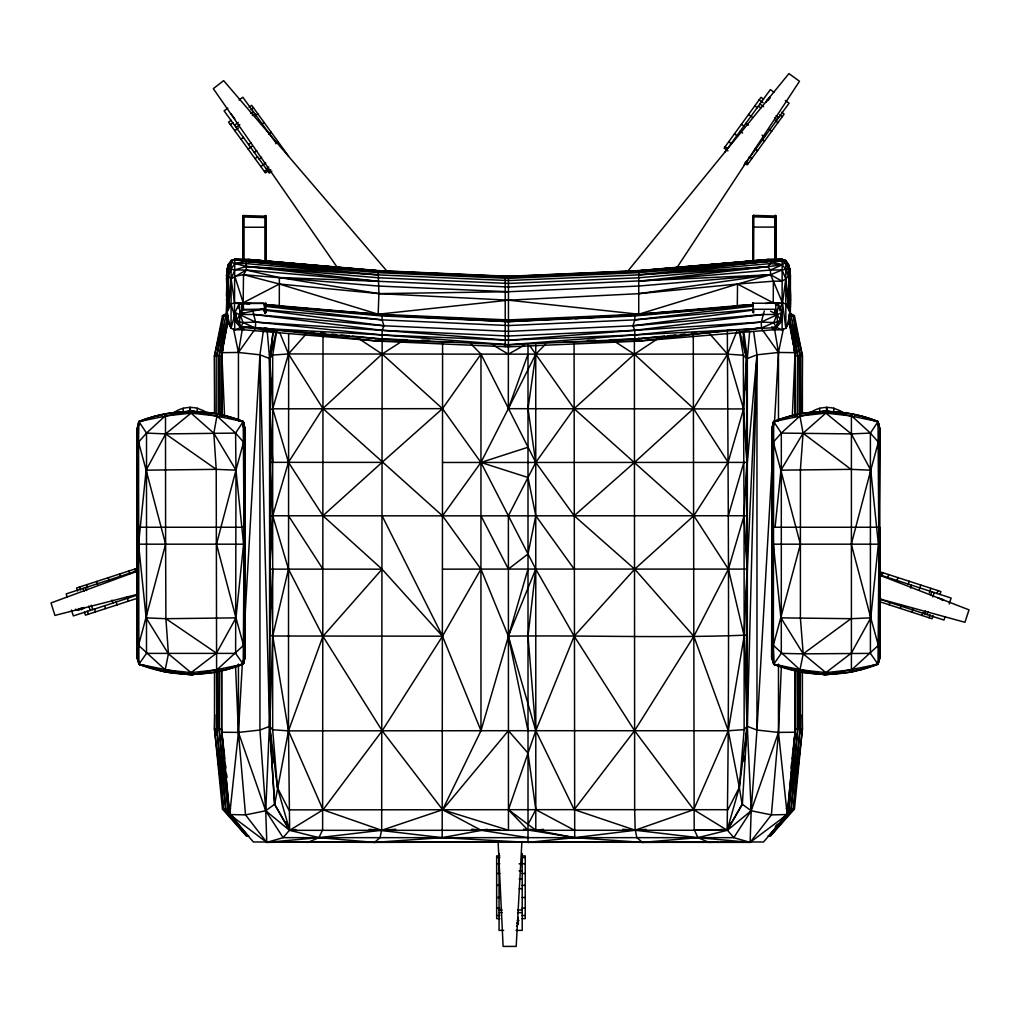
<?xml version="1.0" encoding="UTF-8"?>
<svg xmlns="http://www.w3.org/2000/svg" width="1020" height="1020" viewBox="0 0 1020 1020"><rect width="100%" height="100%" fill="white"/><g stroke="black" fill="none" stroke-linecap="round" stroke-linejoin="round"><path stroke-width="1.5" d="M137.203 428.553L138.873 421.553C172.291 408.255 209.814 408.255 243.232 421.553L244.902 428.553L244.902 658.474L243.219 664.211L216.61 672.065L191.059 674.755L138.886 664.211L138.554 442.144L137.139 428.782L136.884 657.403L139.37 664.504C172.66 677.471 210.069 677.548 243.219 664.211L245.017 656.51L244.902 428.553L243.232 421.553C209.954 408.178 172.163 408.178 138.873 421.553L137.139 428.782L137.33 657.339L138.886 664.211L165.495 672.065L189.554 674.602L174.649 672.69M137.139 428.782L138.554 544.183L146.128 617.865L168.427 653.846L191.059 672.652L191.059 674.857L243.219 664.211L244.966 428.782L243.232 421.553L191.059 410.894L138.873 421.553L146.523 433.092L146.498 653.386L138.886 664.211M197.23 412.96L197.23 408.229C188.993 406.381 179.724 407.796 173.183 413.355M214.506 671.925L214.506 729.121L222.449 809.128L246.279 835.788L248.765 835.788M214.506 412.96L214.506 355.763L222.449 315.754L226.427 313.535M789.99 281.443L790.334 275.706L788.345 264.103L782.072 261.311L770.674 261.375L638.737 271.231L508.457 276.917L378.165 271.231L234.766 259.297L234.447 315.741L231.068 328.287L226.58 313.102L228.556 307.186L228.556 264.103L231.106 260.431L234.766 259.297L248.918 259.526L378.165 270.606L508.457 276.28L638.737 270.606L767.996 259.526L782.149 259.297L785.795 260.431C789.607 264.575 790.27 270.313 790.334 275.706L790.322 313.102L788.944 322.422L785.846 328.287L782.11 329.804L773.224 329.779L638.737 341.126L508.457 346.838L378.178 341.126L243.678 329.779L234.804 329.804L231.068 328.287L227.957 322.422L226.58 313.102L227.077 268.757L228.556 264.103L234.766 259.297L248.918 259.526L378.165 270.835L367.136 270.019M231.068 328.287L231.106 260.431L233.618 259.998M244.902 428.553L243.55 442.144L235.977 470.169L235.62 653.386L243.219 664.211L245.017 656.51L243.232 421.553L235.594 433.092L235.977 470.169L243.563 544.183L235.977 617.865L243.55 645.341L245.017 656.51M781.396 665.678L778.477 732.411L751.179 810.76L727.464 830.254L289.642 830.331L274.686 804.359L269.752 726.418L269.764 358.428L273.118 332.635M276.637 331.576L272.684 355.062L272.671 729.759L277.414 787.593L289.642 830.331L295.851 829.49M288.647 333.667L288.481 730.868L289.642 830.331L323.021 809.842L382.168 730.792L442.501 636.187L480.943 569.122L480.981 354.144L471.125 344.11M322.626 830.305L323.008 336.817M382.143 341.56L381.671 830.28L369.163 829.362M442.591 343.192L442.195 837.662L374.467 842.38L302.914 842.01M269.994 713.758L269.752 726.418L277.414 787.593L288.787 809.867L442.629 809.752L508.457 830.242L508.381 515.75L535.755 462.43L574.12 408.701L634.351 354.182L656.612 339.469M270.823 452.803L269.815 515.763L442.527 515.852L480.93 462.455L508.33 408.688L508.381 346.354M265.684 304.929L382.079 315.142L508.457 321.631L508.457 320.879L634.822 315.142L753.397 305.452L634.822 315.945L508.457 321.631L382.079 315.945L265.085 305.707M508.457 276.28L508.457 346.838M535.742 344.836L535.806 830.216L574.706 837.662L642.434 842.38L713.987 842.01M574.081 343.306L574.706 837.662L528.016 842.38L442.195 837.662L375.322 829.796M243.181 303.947L239.139 304.087L234.97 312.451L235.518 321.772L240.669 327.599L255.446 327.994L382.079 339.073L508.457 344.76L634.822 339.073L634.822 330.327L632.935 325.775L634.822 319.872L634.822 315.142L752.722 304.827M693.281 335.452L694.174 830.191L727.132 830.216L742.101 804.27L739.334 787.465L728.28 730.753L693.855 636.314L634.695 569.147L574.183 515.75L535.755 462.43L480.981 354.144L288.481 353.94L272.684 355.062L269.764 358.428L269.981 364.714M827.36 674.602L851.407 672.065L878.016 664.211L879.852 428.999L878.029 421.553C844.611 408.255 807.088 408.255 773.67 421.553L773.351 645.341L774.167 664.504C807.457 677.471 844.866 677.548 878.016 664.211L879.788 658.117L879.852 428.999L878.029 421.553C844.751 408.178 806.96 408.178 773.67 421.553L771.936 428.782L771.681 657.415L773.683 664.211L800.292 672.065L825.856 674.755L878.016 664.211L879.788 658.117L879.737 527.251L771.821 527.251M221.812 670.28L221.812 732.22L229.704 814.546L253.368 841.984L750.121 842.38L771.388 814.891L778.477 732.411L778.477 664.058M778.477 420.826L778.477 352.461L774.422 328.198M788.345 266.233L788.345 264.103C789.301 285.421 794.185 307.836 785.846 328.287L785.795 260.431L783.296 260.049M789.977 293.403L790.322 313.102C783.781 297.049 793.101 278.192 785.795 262.42L782.149 259.297L767.996 259.526L638.737 270.835L649.765 270.019M789.824 271.868L789.824 268.77L789.595 271.856M795.09 416.185L795.09 352.665L788.893 319.4M833.774 412.96L833.774 408.229C825.537 406.381 816.268 407.796 809.727 413.355M879.699 428.553L878.029 421.553L879.571 657.339L878.016 664.211L870.417 653.386L870.391 433.092L878.029 421.553L825.856 410.894L773.67 421.553L771.936 428.782L772.28 657.148L774.167 664.504L799.043 671.173M137.19 439.697L136.884 657.403L139.37 664.504L164.245 671.173M634.376 341.725L634.669 809.65L635.179 830.178L646.119 829.387M851.407 672.065L851.407 413.686M138.695 425.365L138.707 422.191L139.141 425.238M246.279 835.788L223.558 809.128L216.826 729.121L217.183 671.925M218.777 414.541L219.147 355.763L225.764 315.754L216.826 355.763L216.826 414.541M219.517 670.331L219.147 729.121L225.751 809.115L248.14 835.788L223.558 809.128L214.506 729.121L214.786 714.816M221.098 416.134L221.467 355.763L227.97 315.754L222.449 315.754M603.776 316.697L638.737 314.224L638.737 270.606M781.766 666.009L774.167 664.504L771.681 657.415L772.65 585.862M773.491 425.365L773.504 422.191L773.543 425.365M786.943 811.55L788.944 809.128L795.434 729.121L795.804 670.331M797.398 414.541L797.755 355.763L791.15 315.754L800.075 355.763L800.075 414.541M798.125 670.331L797.755 729.121L791.137 809.128L768.761 835.788L793.356 809.128L802.396 729.121L802.396 671.925M799.706 414.541L800.075 355.763L793.356 315.754L789.34 313.408M800.432 671.925L800.075 729.121L793.356 809.128L770.623 835.788L768.136 835.788M802.039 412.96L802.396 355.763L794.452 315.754L790.474 313.535M226.912 281.443L226.58 275.706L231.106 262.42L246.253 266.462L378.165 274.877L508.457 280.551L638.737 274.877L767.792 266.692L770.393 270.045L770.559 274.75L773.389 281.188L773.224 302.876L765.408 303.488M137.483 657.148L136.884 657.403L138.554 544.183L146.128 470.169L138.554 442.144L138.873 421.553M773.683 664.211L781.294 653.386L781.32 433.092L773.67 421.553L772 428.553L771.681 657.415L773.351 645.341L800.407 544.183L773.351 442.144L771.936 428.782L773.351 544.183L772.127 657.339L773.683 664.211L825.856 674.857L825.856 672.652L803.224 653.846L780.925 617.865L773.351 544.183L878.36 544.183L870.774 470.169L878.347 442.144L879.852 428.999M878.194 425.365L878.194 422.191L877.774 425.238M251.022 303.412L243.181 302.774L243.512 274.686L246.317 270.058L245.756 259.921L248.918 259.526L378.165 271.231L246.241 261.375L234.88 259.781M746.13 665.626L747.328 569.109L756.967 354.82L753.627 331.347M733.546 306.816L638.737 314.224L508.457 300.186L378.917 293.62L279.365 284.019L243.181 302.774L234.651 302.902L231.068 303.985L226.58 313.102L227.077 279.097L228.556 268.706L234.829 269.943L246.317 270.058L378.165 281.303L508.457 286.99L770.559 274.75L782.072 269.943L788.345 268.706L790.334 275.706L788.345 307.186L785.833 303.985L782.531 302.978L773.224 302.876L737.537 284.019L638.851 293.671L508.457 300.186L378.165 314.224L283.534 306.765M789.99 280.474L790.079 274.214L789.99 289.756M788.345 307.186L785.795 278.855L782.072 269.943L770.393 270.045L638.737 281.303L767.792 266.692L770.444 263.619L771.158 259.921L767.996 259.526L638.737 271.231L782.149 259.297L782.11 329.804L775.098 326.897M226.58 313.102L226.95 291.886M226.95 276.292L226.988 301.588M746.13 685.988L747.099 635.09L746.563 358.53L742.993 331.666M242.059 327.101L234.804 329.804L234.447 315.741L231.068 303.985L228.556 307.186L226.593 274.954M296.578 842.01L266.781 842.38L265.735 810.76L269.777 716.856M270.708 672.537L270.81 667.794M772.28 657.148L772.637 641.236M788.983 320.828L789.136 314.479M746.117 377.362L746.563 358.53L744.115 344.581M226.963 281.074L226.593 295.889L227.077 295.162M746.13 606.492L747.086 569.109L746.143 539.299M745.645 745.276L747.328 726.355L756.967 354.82L778.477 352.461L795.09 352.665L792.31 416.211M746.143 489.103L746.895 462.43L746.13 437.172M746.143 609.616L747.328 569.109L746.13 536.163M245.297 326.986L240.669 327.599L243.04 322.588L255.637 322.078L382.079 330.327L508.457 340.234L634.822 330.327L761.264 322.078L781.932 312.451L781.384 321.772L776.245 327.599L634.822 334.942L508.457 340.234L382.079 334.942L255.446 327.994L243.04 322.588L239.432 322.001L236.959 320.203L234.97 312.451L255.637 322.078L382.079 334.942L508.457 344.76L634.822 334.942L761.264 322.078L773.861 322.588L777.469 322.001L779.956 320.203L781.932 312.451L778.515 304.827L775.442 304.368M270.823 608.073L269.815 569.135L272.735 515.75L269.828 462.392L270.784 432.403M270.81 537.744L269.815 569.135L382.054 569.173L442.501 636.187L480.981 730.702L442.629 809.752L381.671 830.28L323.021 809.842L288.481 730.868L272.735 636.008L288.469 569.16L272.735 515.75L288.456 462.289L322.881 408.484L382.143 354.029L401.867 341.343M271.524 746.908L269.752 726.418L272.735 636.008L269.815 635.141L272.748 569.16M255.446 327.994L255.637 322.078L253.087 312.107M789.977 288.507L790.322 278.039M720.337 842.01L763.534 841.984L787.21 814.546L787.465 806.705M746.13 495.376L747.328 462.43L756.967 354.82L747.328 358.53L746.104 389.92M720.936 829.387L727.132 830.216C729.657 664.288 728.153 498.283 727.349 332.316M739.36 331.755L743.299 355.24L744.064 515.763L747.086 569.109L744.166 635.932L744.128 729.644L739.334 787.465L727.132 830.216L693.715 809.676L634.58 730.715L574.196 636.161L535.768 569.071L480.93 462.455L442.489 408.663L382.143 354.029L359.805 339.29M622.71 829.298L635.345 830.254L636.85 837.662L642.434 842.38L697.96 837.662L727.464 830.254L742.356 804.283L747.086 726.355L744.166 635.932L744.064 515.763L746.895 462.43L743.567 408.943L746.563 358.53L739.717 331.551M521.908 841.551L516.197 946.407L503.115 946.407L498.091 841.551M242.314 664.186L238.438 732.411L229.704 814.546L266.781 842.38L318.954 837.662L381.556 830.254L380.052 837.662L374.467 842.38L369.367 841.984M244.303 629.289L259.934 354.82L263.275 331.347M523.489 829.222L574.706 837.662L635.345 830.254L697.96 837.662L750.121 842.38L751.179 810.76L756.967 730.052L772.688 454.002M774.499 422.267L778.477 352.461L783.322 329.065M781.932 312.451L781.384 321.772L775.748 311.827M226.988 294.448L226.593 300.275L226.963 296.438M790.015 300.16L789.99 277.81M227.077 276.637L227.077 268.757M790.015 300.632L789.99 294.168M800.292 413.686L799.948 415.969L803.072 433.232L800.407 469.621L800.407 618.426L803.224 653.846L799.999 669.796L800.509 671.555M84.38 608.2L78.451 610.126L78.578 608.532M243.793 304.049L239.139 304.087L240.031 314.466L239.432 322.001L240.669 327.599L236.959 320.203L243.41 306.548M744.115 761.035L744.524 756.304L744.243 761.035M745.199 748.425L747.086 726.355L747.099 635.09C667.807 638.354 587.877 635.128 508.355 636.148L480.943 569.122L442.527 515.852L322.881 408.484L288.481 353.94L279.748 332.571M749.662 331.564L747.328 358.53L747.328 726.355L751.179 810.76L733.788 837.662L283.126 837.662L266.781 842.38L245.527 814.891L238.438 732.411L235.518 665.678M228.556 307.186L231.106 278.842L234.829 269.943L246.253 266.462L378.165 277.772L508.457 283.445L638.737 277.772L767.792 266.692L782.085 264.881L785.795 262.42M802.128 714.816L802.396 729.121L794.452 809.128L787.835 809.128L795.434 729.121L795.434 670.331M724.327 829.834L727.464 830.254L733.788 837.662L750.121 842.38L787.21 814.546L795.09 732.22L795.09 670.28L795.434 729.121L793.114 749.419M137.33 657.339L138.554 645.341L165.61 544.183L165.495 413.686M775.085 527.238L780.925 470.169L803.072 433.232L825.856 413.125L851.751 415.969L870.391 433.092L878.347 442.144M879.622 634.465L879.788 658.117L878.347 645.341L870.774 617.865L878.36 544.183M189.682 412.003L190.179 407.311L190.676 412.003M826.225 412.003L826.723 407.311L827.233 412.003M790.959 768.175L791.494 763.483M792.03 758.803L792.744 752.543M272.952 332.737L269.586 358.53L269.586 726.355L274.546 804.283L289.438 830.254L318.954 837.662L374.467 842.38L518.504 842.01M216.61 672.065L216.214 469.353L213.83 433.232L216.954 415.969L216.61 413.686M785.846 328.287L782.531 302.978L785.795 278.855L788.345 276.407L785.795 268.948L782.085 264.881L770.674 261.375L638.737 272.671L508.457 278.358L378.165 272.671L246.241 261.375L234.829 263.504L231.106 268.961L227.077 279.097M226.924 294.168L226.988 301.996M545.598 344.186L535.742 354.208L528.016 408.701L535.755 462.43M243.066 216.214L243.716 215.551L265.927 216.214M752.977 216.049L753.627 215.398L775.837 216.049M243.066 217.63L243.716 216.98L265.927 217.63M752.977 217.464L753.627 216.814L775.837 217.464M782.059 259.858L638.737 274.877L770.444 263.619L782.085 264.881L770.393 270.045M274.686 804.359L288.481 730.868L322.932 636.301L382.054 569.173L322.945 515.737L288.456 462.289L272.735 408.816L269.764 358.428L271.804 347.603L269.586 358.53L270.81 536.201M243.066 227.243L265.927 227.243M752.977 227.09L775.837 227.09M242.48 328.198L238.438 352.461L238.438 420.826M216.826 355.763L223.558 315.754L227.562 313.408M226.58 275.706L228.556 264.103M771.617 326.986L776.245 327.599L773.861 322.588L776.87 314.466L778.515 304.827L775.634 304.432M228.008 319.4L221.812 352.665L221.812 416.185M221.467 416.134L221.467 355.763L227.893 321.912M764.35 310.909L761.264 322.078L761.468 327.994L634.822 339.073L609.552 339.775M517.408 923.342L517.956 920.601M516.541 926.351L518.3 923.712L518.3 917.49M528.003 447.244L480.93 462.455L528.003 477.513L535.768 515.75L528.016 553.987L508.368 569.083L442.514 569.16M243.066 303.412L265.927 303.412M265.927 309.455L243.512 309.94L243.194 303.106M752.977 303.246L775.837 303.246M775.837 309.289L752.977 309.289M227.97 315.754L219.147 355.763L219.147 414.541M779.956 320.203L776.245 327.599L777.469 322.001L776.87 314.466L770.521 311.151M801.35 733.673L802.396 729.121L795.434 729.121M221.735 416.096L221.467 355.763L222.87 349.656L221.812 352.665L222.105 374.939M269.764 358.428L276.331 331.385M264.282 308.614L241.026 313.65L242.237 304.036L243.206 303.348L263.759 303.272L265.404 313.242M138.554 442.144L146.523 433.092L165.151 415.969L191.059 413.125L213.83 433.232L235.977 470.169L216.495 544.183L235.977 617.865L216.495 653.17L191.059 672.652L165.202 669.796L138.554 645.341M773.351 442.144L781.32 433.092L799.948 415.969L825.856 413.125L851.292 433.895L870.774 470.169L851.292 544.183L870.774 617.865L851.292 653.17L825.856 672.652L799.999 669.796L773.351 645.341M746.563 358.53L743.299 355.24L727.553 354.131L480.981 354.144L442.489 408.663L382.028 462.379L272.748 462.34L269.828 409.708L272.735 408.816L288.481 353.94L306.268 333.871M528.003 569.083L480.981 730.702L480.943 569.122M528.003 830.229L508.432 809.727L535.793 730.664L574.196 636.161L634.695 569.147L693.829 515.712L728.127 462.34L743.567 408.943L727.553 354.131L709.907 334.088M236.959 320.203L235.518 321.772L236.219 314.071M237.889 308.359L239.139 304.087M442.527 515.852L728.318 515.737L743.848 462.404L746.895 462.43M747.035 515.776L744.064 515.763L728.407 569.16L693.855 636.314L634.58 730.715L574.222 809.65L442.629 809.752L382.168 730.792L322.932 636.301L288.469 569.16M880.234 575.191L881.216 572.169L940.899 591.562L939.917 594.571M881.803 575.701L882.784 572.679M879.839 601.762L880.821 598.74M887.68 577.6L888.662 574.591M889.121 604.783L890.103 601.762M896.962 580.622L897.944 577.6M900.392 608.443L901.374 605.421M908.246 584.281L909.228 581.272M910.528 588.106L911.485 585.174M911.956 612.204L912.938 609.182M919.313 589.547L920.779 585.021M922.029 615.468L923.011 612.446M929.386 592.824L930.865 588.298M924.579 613.772L925.522 610.84M930.775 594.685L931.732 591.753M927.078 614.588L928.034 611.643M932.803 596.968L934.231 592.569M929.092 617.763L930.074 614.741M936.946 593.614L937.915 590.593M933.045 615.71L932.063 618.732L879.597 601.685M944.928 617.138L943.972 620.071L880.579 599.479M949.225 603.929L951.125 598.051L879.597 574.808M743.567 408.943L508.33 408.688L528.003 354.195M241.612 305.719L242.365 303.705M241.026 313.65L242.747 309.379L241.23 306.74M528.003 730.677L508.355 636.148L535.768 569.071L747.086 569.109M736.835 331.334L727.553 354.131L693.524 408.548L634.606 462.34L574.183 515.75M511.606 320.879L382.079 315.142L382.079 319.872L383.979 325.775L382.079 330.327L382.079 339.073L407.337 339.775M165.712 671.555L165.202 669.796L168.427 653.846L165.903 618.694L165.61 544.183L146.128 470.169L165.61 433.895L191.059 413.125L216.954 415.969L235.594 433.092L243.55 442.144M727.464 830.254L729.988 824.581M241.727 305.643L242.722 303.45M215.806 352.933L214.506 355.763L214.863 412.96M727.132 830.216L730.371 823.127M765.931 102.357L769.59 97.321M322.409 830.254L318.954 837.662L307.887 842.38L298.146 841.984M776.245 327.599L778.222 323.595M508.33 408.688L535.742 354.208L529.737 345.614M779.624 308.524L782.531 302.978L773.389 281.188L737.537 284.019L638.737 314.224L508.457 319.923L378.165 314.224L265.162 304.559M528.016 824.389L535.819 809.689L528.016 753.143L508.393 730.702L288.481 730.868L272.671 729.759L269.752 726.418M227.077 295.609L226.593 296.527L226.822 274.214L226.95 283.598M789.824 276.637L789.824 268.77L789.875 271.779M241.893 305.605L243.206 303.348L249.262 304.215M677.14 267.329L799.501 81.294L788.932 73.593L627.032 272.098M254.809 329.46L238.438 352.461L221.812 352.665L224.591 416.211M725.118 151.865L770.342 89.62L774.091 92.348M743.835 165.482L789.072 103.224L785.323 100.508M770.623 835.788L794.452 809.128M786.866 811.435L788.944 809.128L797.755 729.121L797.755 670.331M775.327 826.519L777.444 824.198M782.71 818.397L791.137 809.128L800.075 729.121L800.075 671.925M191.059 672.652L216.916 669.796L243.55 645.341M825.856 672.652L851.713 669.796L878.347 645.341M768.034 100.036L770.087 98.137M322.945 515.737L382.028 462.379M782.238 818.257L787.21 814.546L778.477 732.411L756.967 730.052L747.328 726.355M274.546 804.283L265.735 810.76L245.527 814.891L229.704 814.546L229.436 806.705M781.294 653.386L803.224 653.846L850.999 618.694L870.774 617.865M227.842 108.133L224.094 110.861L269.318 173.107L271.817 171.296M239.075 99.973L242.824 97.244L275.438 142.15M231.119 120.271L228.556 122.132L265.429 172.89L268.005 171.028M249.097 107.202L251.672 105.34L288.545 156.098M230.392 124.657L232.955 122.795M250.933 109.727L253.508 107.865M234.536 125.23L238.285 122.502M250.767 113.437L253.266 111.626M236.079 127.36L239.827 124.644M252.31 115.566L254.809 113.755M234.753 130.662L238.603 127.87M255.306 115.732L257.869 113.87M240.975 139.243L243.55 137.368M261.528 124.312L264.103 122.438M248.599 144.585L251.098 142.774M248.128 149.073L251.978 146.268M268.668 134.143L271.243 132.268M254.311 152.452L256.81 150.629M255.089 158.661L257.665 156.799M275.642 143.731L278.218 141.869M259.118 159.056L261.617 157.246M260.827 166.566L265.71 162.894M266.245 168.874L268.744 167.063M264.46 171.551L268.311 168.759M268.311 171.704L270.797 169.894M240.809 304.304L234.651 302.902L231.106 278.842L246.317 270.058L279.365 277.529L378.917 293.62L508.457 291.733L638.737 286.046L770.559 274.75L782.072 281.188L785.795 278.855M524.076 345.346L508.368 354.157L493.31 345.206M83.755 607.474L78.527 609.169M226.287 314.275L223.558 315.754L214.506 355.763L221.467 355.763M243.04 322.588L240.031 314.466L243.844 312.477M761.468 327.994L773.861 322.588M233.58 329.065L238.438 352.461L259.934 354.82L269.586 726.355L259.934 730.052L238.438 732.411L221.812 732.22M137.572 571.085L51 602.947L54.927 615.417L136.616 594.545M140.161 421.668L156.136 416.032L162.206 415.165M774.958 421.668L790.933 416.032L797.002 415.165M243.474 660.361L243.474 663.535L225.968 669.706L218.382 670.816M878.271 663.535L860.765 669.706L851.662 671.032M137.7 570.652L66.172 593.895L67.116 596.827M136.718 595.31L73.325 615.914L71.413 610.036M137.891 598.102L85.425 615.149L84.443 612.127M641.771 340.208L638.737 341.126L564.06 341.853M737.524 332.609L758.765 327.866M222.449 809.128L230.609 808.784M187.973 411.647L191.059 410.983L201.679 412.526M818.155 412.641L825.856 410.983L836.476 412.526M195.674 673.774L191.059 674.755L198.645 673.659M830.471 673.774L827.399 674.424L833.442 673.659M442.195 837.662L487.178 829.285M508.457 291.733L378.165 286.046L243.512 274.686L234.817 276.28L243.181 302.774M172.839 413.623L175.873 413.189M180.425 412.526L191.059 410.983L198.747 412.641M807.636 413.623L810.671 413.189M815.222 412.526L825.856 410.983L828.928 411.647M201.679 673.225L204.714 672.779M836.476 673.225L839.511 672.779M638.851 293.671L770.559 274.75L737.537 284.019L737.294 305.719L638.737 314.224M292.574 829.846L289.438 830.254L283.126 837.662L265.735 810.76L238.438 732.411L238.438 664.058M240.031 314.466L254.184 314.504L383.979 325.775L508.457 331.372L632.935 325.775L752.824 310.156M776.87 314.466L762.731 314.504L634.822 330.327L508.457 336.014L382.079 330.327L254.184 314.504M776.233 303.743L782.531 302.978L774.728 303.45M722.122 331.054L638.737 341.126L638.737 337.926M726.839 330.48L731.569 329.906M265.633 309.736L382.079 319.872L508.457 325.558L634.822 319.872L753.397 306.102M540.409 829.732L535.78 830.254L529.571 829.234M543.533 829.349L535.806 830.216L508.432 809.727M634.822 339.073L664.721 336.115M667.87 335.797L675.737 335.019M680.467 334.56L685.185 334.088M691.484 333.464L696.201 333.005M634.822 319.872L752.849 309.608M632.935 325.775L762.731 314.504M638.737 270.835L684.446 266.934M687.607 266.666L695.487 265.99M698.636 265.723L708.097 264.907M711.246 264.639L719.138 263.976M722.287 263.695L731.748 262.892M734.897 262.624L755.386 260.878M758.548 260.61L768.009 259.794M752.913 304.483L737.294 305.719L752.9 304.776M736.708 306.561L746.181 305.822M776.207 303.476L782.531 302.978M642.434 842.38L647.547 841.984M652.915 269.79L660.794 269.203M667.106 268.744L673.404 268.273M679.702 267.814L684.433 267.457M635.345 830.254L641.593 829.796M381.671 830.28L395.709 829.273M575.178 318.724L578.353 318.495M589.483 317.704L600.601 316.927M508.457 321.631L634.822 315.142M517.981 276.101L498.869 276.101M522.75 275.897L541.824 275.068M546.58 274.852L564.06 274.099M568.828 273.883L587.89 273.054M592.658 272.85L611.719 272.008M616.488 271.804L635.562 270.976M870.391 433.092L851.292 433.895L781.32 433.092M718.769 841.984L709.028 842.38L697.96 837.662L694.505 830.254M587.431 340.399L595.336 340.17M146.128 470.169L216.214 469.353L235.977 470.169M780.925 470.169L851.011 469.353L870.774 470.169M235.977 617.865L165.903 618.694L146.128 617.865M499.876 829.757L481.134 830.254L471.839 829.209M787.21 814.546L771.388 814.891L751.179 810.76L742.356 804.283M272.735 408.816L442.489 408.663M269.828 462.392L272.748 462.34M146.523 433.092L165.61 433.895L235.594 433.092M235.62 653.386L146.498 653.386M803.224 653.846L870.417 653.386M778.477 732.411L795.09 732.22L794.797 709.933M242.747 309.379L263.313 309.315L265.162 313.42M641.172 842.01L528.016 842.38L528.003 344.722M508.355 636.148L535.793 730.664L574.222 809.65L727.91 809.701L739.334 787.465L747.086 726.355L744.128 729.644L728.28 730.753L508.393 730.702L442.629 809.752L481.096 830.254L528.003 837.662M773.389 281.188L782.072 281.188M795.434 416.134L795.434 355.763L788.944 315.754L794.452 315.754M795.09 352.665L794.07 349.707L795.434 355.763L802.396 355.763L802.396 412.96M442.501 462.468L743.848 462.404M137.024 527.251L244.991 527.251M138.554 544.183L243.563 544.183M224.872 758.803L221.467 729.121L214.506 729.121L215.896 735.19M499.838 855.895L496.663 855.895L496.663 918.637L499.838 918.637M522.061 855.895L525.236 855.895L525.236 918.637L522.061 918.637M496.663 857.552L499.838 857.552M522.061 857.552L525.236 857.552M496.663 863.723L499.838 863.723M519.129 863.825L525.236 863.723M519.129 870.799L522.214 870.799M496.663 873.477L499.838 873.477M522.061 873.477L525.236 873.477M519.129 878.972L522.214 878.972M496.663 885.347L499.838 885.347M522.061 885.347L525.236 885.347M519.129 888.7L522.214 888.7M496.663 897.498L499.838 897.498M522.061 897.498L525.236 897.498M496.663 908.093L499.838 908.093M522.061 908.093L525.236 908.093M499.06 909.98L502.146 909.98M517.586 909.98L522.214 909.98M499.06 912.619L502.146 912.619M517.586 912.619L522.214 912.619M496.663 915.514L499.838 915.514M522.061 915.514L525.236 915.514M517.318 920.601L518.912 920.601M503.689 930.38L499.06 930.38L499.06 853.434M516.043 930.38L522.214 930.38L522.214 853.434M505.231 320.879L508.457 320.879M728.318 515.737L744.064 515.763M234.829 263.504L245.769 263.568L378.165 274.877L246.241 261.375M850.999 618.694L780.925 617.865M452.816 341.853L378.178 341.126L256.186 327.93M272.735 636.008L442.501 636.187L382.079 515.801M421.54 340.17L429.445 340.399M381.353 270.976L400.401 271.804M405.169 272.008L424.231 272.85M428.986 273.054L448.048 273.883M452.816 274.087L471.865 274.928M475.039 275.056L494.101 275.897M242.53 303.718L234.651 302.902L243.882 303.488M265.429 304.84L279.289 305.707L279.365 277.529L378.165 281.303L246.253 266.462M248.268 326.872L253.011 327.19M264.103 327.93L267.265 328.147M332.431 267.457L337.161 267.801M343.472 268.273L349.783 268.732M356.095 269.203L363.974 269.79M234.651 302.902L242.53 303.526M272.493 305.885L280.385 306.51M249.607 259.858L270.236 261.617M273.411 261.885L317.858 265.684M321.032 265.952L341.662 267.712M344.836 267.992L378.165 270.835M311.266 332.074L314.415 332.38M320.701 333.005L325.431 333.464M331.717 334.088L336.447 334.56M341.164 335.019L349.031 335.797M352.18 336.115L382.079 339.073M246.687 326.897L253.024 327.586M265.085 306.293L382.079 319.872M937.66 597.796L943.576 599.722M802 671.746L806.476 672.307M809.447 672.69L825.856 674.755L821.291 673.85M167.203 671.746L171.679 672.307M265.659 310.36L383.979 325.775M841.028 413.189L844.063 413.623M854.696 415.165L860.765 416.032L876.741 421.668M206.231 413.189L209.266 413.623M219.899 415.165L225.968 416.032L241.957 421.668M245.08 326.821L279.403 332.609M146.969 666.009L139.37 664.504L137.866 658.627M186.494 673.85L189.529 674.462M786.293 808.784L787.835 809.128M243.512 274.686L279.365 284.019L378.165 314.224L378.917 293.62L378.165 270.606M879.049 598.74L964.946 622.289L969 609.858L879.992 575.344M75.403 609.259L78.451 610.126M375.13 340.208L378.178 341.126L378.139 338.321M574.222 809.65L635.179 830.178L693.715 809.676L728.28 730.753L744.166 635.932L728.407 569.16L693.829 515.712L574.12 408.701L535.742 354.208M833.774 408.229L840.352 410.843L843.731 413.355M197.23 408.229L203.809 410.843L207.187 413.355M516.821 923.1L518.3 923.712M535.819 809.689L574.324 830.191M790.615 314.275L793.356 315.754L802.396 355.763L801.108 352.933M940.504 599.084L942.952 600.448M614.703 341.483L634.351 354.182L693.524 408.548L728.127 462.34M165.903 618.694L216.495 653.17M165.61 433.895L216.214 469.353M767.257 99.475L768.544 100.406M763.559 99.208L760.996 97.346L724.111 148.104L727.961 150.909M781.549 112.276L784.112 114.138L747.226 164.909L744.664 163.034M759.16 99.871L763.011 102.676M779.701 114.801L782.276 116.675M759.9 103.989L763.649 106.718M776.131 115.783L778.63 117.606M758.344 106.118L760.843 107.941M774.575 117.912L777.074 119.735M754.787 105.876L757.363 107.75M775.34 120.806L777.916 122.68M748.565 114.457L752.416 117.249M769.118 129.387L771.681 131.248M745.837 123.343L748.336 125.167M762.067 135.137L764.566 136.96M741.425 124.287L743.988 126.148M761.965 139.217L764.541 141.079M740.125 131.21L742.624 133.021M734.451 133.875L737.026 135.749M755.004 148.805L757.567 150.679M728.713 141.78L731.289 143.641M749.266 156.71L751.829 158.572M725.08 146.778L727.655 148.639M745.633 161.695L748.196 163.57M229.704 814.546L234.676 818.257M803.072 433.232L851.011 469.353M234.842 118.983L231.183 113.947M228.556 276.42L231.106 278.842M234.192 818.397L225.751 809.115L216.826 729.121L216.469 671.925M230.048 811.435L227.97 809.128L219.147 729.121L219.147 670.331M387.205 271.422L223.648 80.631L213.32 88.651L337.531 267.776M234.447 315.741L236.462 318.151M229.972 811.55L227.97 809.128L221.467 729.121L221.467 670.331M535.768 515.75L574.196 569.096M762.093 329.46L778.477 352.461M789.824 295.162L790.322 295.889L789.977 282.565M288.469 515.737L322.932 569.173M788.345 276.407L789.824 279.11M789.824 295.609L790.322 296.527M480.968 515.814L508.368 569.083L535.768 569.071L528.016 636.136L535.793 730.664M772.063 327.458L773.224 329.779M238.68 323.595L240.669 327.599M785.833 303.985L790.322 313.102M285.778 821.801L289.642 830.331M287.538 826.009L289.438 830.254L265.735 810.76L259.934 730.052L259.934 354.82L269.586 358.53L269.815 364.803M263.798 309.2L265.289 313.395L264.154 308.958M137.241 571.608L136.272 568.586L76.589 587.979L77.571 591.001M134.691 569.096L135.673 572.118M128.826 571.009L129.808 574.03M119.544 574.018L120.526 577.039M126.901 596.674L128.367 601.201M108.26 577.69L109.242 580.711M116.114 601.838L117.096 604.86M112.021 600.091L112.965 603.024M96.709 581.438L97.678 584.46M104.55 605.6L105.532 608.621M86.623 584.715L87.605 587.737M94.477 608.876L95.459 611.898M85.565 587.584L86.521 590.529M91.29 605.204L92.718 609.603M83.066 588.4L84.023 591.332M88.791 606.02L90.219 610.419M79.56 587.01L80.542 590.032M87.414 611.171L88.396 614.18M81.115 608.239L81.6 609.756M778.885 306.344L780.019 310.87M780.772 313.905L781.524 316.927M788.944 315.754L797.755 355.763L797.755 414.541M743.044 336.829L747.328 358.53L743.95 332.737M789.008 321.912L795.434 355.763M225.586 765.051L225.955 768.175M226.669 774.422L227.026 777.546M789.952 296.438L790.322 300.275L790.322 274.954M221.467 729.121L229.066 809.128M234.97 312.451L235.391 316.927M269.586 726.355L270.695 738.965M271.116 743.695L271.397 746.857M272.378 757.898L272.786 762.628L272.467 757.937M267.24 331.564L269.586 358.53L270.797 458.592M790.015 295.902L790.322 300.275M243.512 326.566L243.678 329.779M746.104 430.861L747.328 462.43M270.274 377.362L270.797 391.476M226.937 288.507L226.58 278.039L226.963 291.223M270.402 377.298L270.823 389.869M227.779 314.479L227.957 322.422M243.436 660.348L243.474 663.535M138.707 422.191L138.745 425.365M819.672 408.229L819.685 412.96M183.128 408.229L183.128 412.96M826.723 407.311L826.723 412.054M825.856 410.894L825.856 413.125M775.799 215.845L775.837 260.074M775.799 303.093L775.799 312.337M775.57 215.526L775.71 259.271M775.71 309.595L775.57 312.604M775.378 215.424L775.378 259.042M775.378 309.774L775.378 312.681M775.187 215.398L775.187 259.016M775.187 309.799L775.187 312.706M756.967 354.82L756.967 730.052M753.627 215.398L753.627 262.115M753.627 309.799L753.627 312.706M753.423 215.424L753.244 262.229M753.244 302.838L753.244 306.025M753.244 309.697L753.423 312.681M753.104 215.666L753.104 262.369M753.104 302.953L753.104 305.503M753.104 309.595L753.104 312.49M753.002 215.845L752.977 261.566M753.002 303.093L753.002 312.337M505.219 276.139L505.231 319.783M505.219 320.739L505.231 346.698M265.799 215.832L265.927 261.732M265.799 303.106L265.799 312.643M265.659 215.679L265.659 262.395M265.659 309.863L265.659 312.757M265.468 215.59L265.468 262.306M265.468 309.94L265.468 312.834M265.276 215.551L265.276 262.267M265.276 309.965L265.276 312.859M243.716 215.551L243.716 259.169M243.512 215.59L243.512 259.207M243.334 215.679L243.334 259.297M243.194 215.832L243.066 260.24M216.826 671.925L216.826 729.121M191.059 410.894L191.059 413.125M190.179 407.311L190.179 412.054M243.397 422.191L243.346 426.959L243.397 422.191"/></g></svg>
